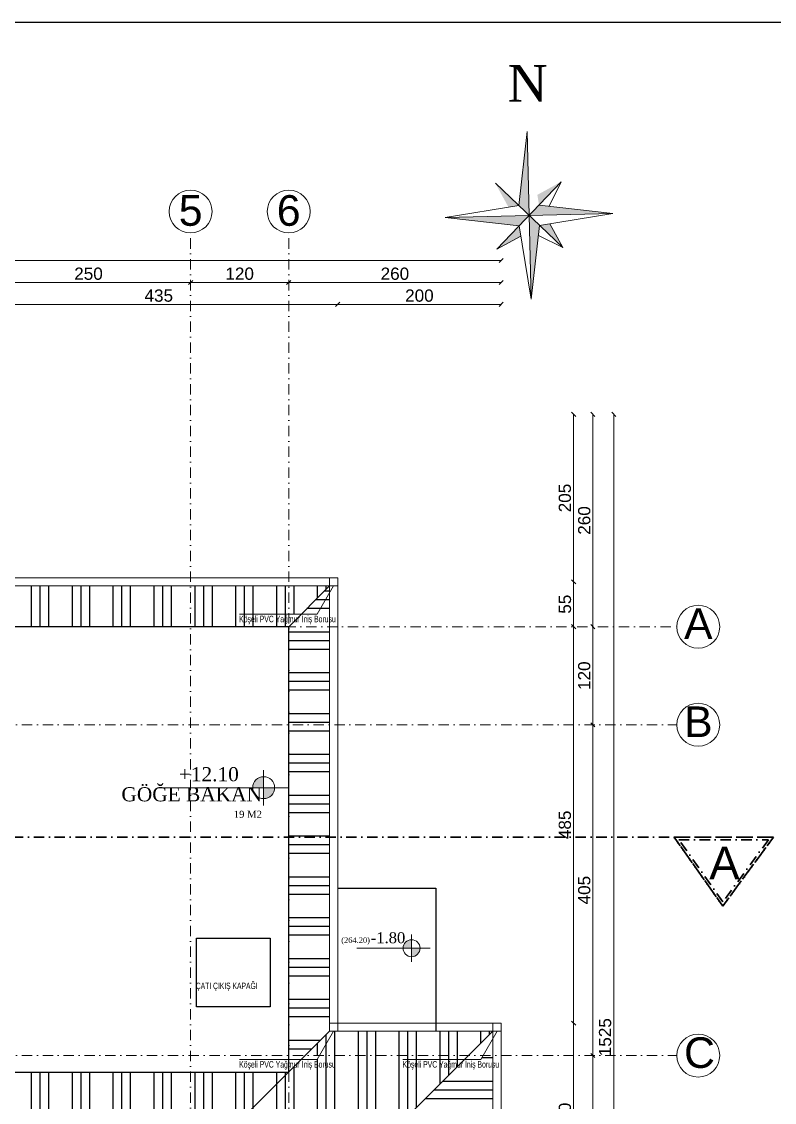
# Model space of a CAD drawing. Header units: millimetres. Extents: x 708 to 46452, y -4963 to 3960.
# Drawn here: x 20138 to 21059, y -3655 to -2332 of the extents above; entities that cross this region are included whole.
import ezdxf
from ezdxf.enums import TextEntityAlignment as Align

# ---------------------------------------------------------------- set-up
doc = ezdxf.new("R2010")
doc.units = ezdxf.units.MM
for name, pattern in [('ACAD_ISO02W100', [15, 12, -3]), ('ACAD_ISO10W100', [18, 12, -3, 0, -3]), ('DASHDOT', [25.4, 12.7, -6.35, 0, -6.35])]:
    doc.linetypes.add(name, pattern=pattern)
for name, color, linetype, lineweight in [('00_DUVAR', 22, 'Continuous', 30), ('00_IC_OLCU', 139, 'Continuous', 20), ('20', 1, 'Continuous', 0), ('AKS', 153, 'ACAD_ISO10W100', 20), ('aks ve noktalılar', 129, 'DASHDOT', 13), ('FH_sıva', 253, 'Continuous', 20), ('kesit çizgisi', 4, 'DASHDOT', 35), ('tarama', 150, 'Continuous', 20), ('TEFRİŞ', 8, 'Continuous', 9), ('Çerçeve', 8, 'Continuous', 30)]:
    doc.layers.add(name, color=color, linetype=linetype, lineweight=lineweight)
doc.layers.add('DUVARTARAMA', color=7, linetype='Continuous')
doc.layers.add('Yazı', color=7, linetype='Continuous')
doc.styles.add('arial_1_18', font='arial.ttf', dxfattribs={"height": 0.2})
doc.styles.add('GENERATED_STYLE_2', font='times.ttf')
doc.styles.add('mimari altlik$0$194_PTB_WET_B1$0$Standard', font='arial.ttf')
doc.styles.add('S1', font='arial.ttf', dxfattribs={"width": 0.65, "height": 11})
doc.styles.get("Standard").update_dxf_attribs({"font": 'arial.ttf'})
doc.dimstyles.new('ALP_OLCU', dxfattribs={"dimscale": 0, "dimtxt": 15, "dimasz": 5, "dimexe": 0.18, "dimexo": 0.06, "dimgap": 3, "dimtad": 1, "dimdec": 0, "dimrnd": 0.1, "dimzin": 9, "dimdsep": 46, "dimtxsty": 'Standard', "dimblk": 'OBLIQUE', "dimcen": 0, "dimse1": 1, "dimse2": 1, "dimclrd": 256, "dimclre": 256, "dimclrt": 53, "dimadec": 0, "dimazin": 0, "dimtfac": 1, "dimtdec": 0, "dimtix": 1, "dimtmove": 1, "dimatfit": 3, "dimldrblk": 'ARCHTICK', "dimfxl": 0.18, "dimtolj": 1, "dimlwd": -1, "dimarcsym": 0})

# ---------------------------------------------------------------- blocks, each defined once
blk = doc.blocks.new('_Oblique')
at = {"color": 0, "linetype": 'ByBlock', "lineweight": -2}
blk.add_line((-0.5, -0.5), (0.5, 0.5), dxfattribs=at)
blk = doc.blocks.new('*D1425')
at = {"layer": '00_IC_OLCU', "transparency": 16777216}
blk.add_line((19404.7, -2624), (20724.7, -2624), dxfattribs=at)
at = {"layer": 'Defpoints', "color": 0, "transparency": 16777216}
for p in [(20724.7, -2624), (19404.7, -2812.2), (20724.7, -3557.4)]:
    blk.add_point(p, dxfattribs=at)
at = {"layer": '00_IC_OLCU', "transparency": 16777216, "xscale": 5, "yscale": 5, "zscale": 5, "rotation": 180}
blk.add_blockref('_Oblique', (19404.7, -2624), dxfattribs=at)
at = {"layer": '00_IC_OLCU', "transparency": 16777216, "xscale": 5, "yscale": 5, "zscale": 5}
blk.add_blockref('_Oblique', (20724.7, -2624), dxfattribs=at)
at = {"layer": '00_IC_OLCU', "color": 53, "transparency": 16777216, "insert": (20064.7, -2613.3), "char_height": 15, "attachment_point": 5}
blk.add_mtext('\\A1;1320', dxfattribs=at)
blk = doc.blocks.new('_ArchTick')
at = {"color": 0, "linetype": 'ByBlock', "const_width": 0.15}
blk.add_lwpolyline([(-0.5, -0.5), (0.5, 0.5)], dxfattribs=at)
blk = doc.blocks.new('*D1429')
at = {"layer": '00_IC_OLCU', "transparency": 16777216}
blk.add_line((20094.7, -2650.9), (20344.7, -2650.9), dxfattribs=at)
at = {"layer": 'Defpoints', "color": 0, "transparency": 16777216}
for p in [(20094.7, -2650.9), (20344.7, -2650.9), (20344.7, -2650.9)]:
    blk.add_point(p, dxfattribs=at)
at = {"layer": '00_IC_OLCU', "transparency": 16777216, "xscale": 5, "yscale": 5, "zscale": 5, "rotation": 180}
blk.add_blockref('_Oblique', (20094.7, -2650.9), dxfattribs=at)
at = {"layer": '00_IC_OLCU', "transparency": 16777216, "xscale": 5, "yscale": 5, "zscale": 5}
blk.add_blockref('_Oblique', (20344.7, -2650.9), dxfattribs=at)
at = {"layer": '00_IC_OLCU', "color": 53, "transparency": 16777216, "insert": (20219.7, -2640.2), "char_height": 15, "attachment_point": 5}
blk.add_mtext('\\A1;250', dxfattribs=at)
blk = doc.blocks.new('*D1430')
at = {"layer": '00_IC_OLCU', "transparency": 16777216}
blk.add_line((20344.7, -2650.9), (20464.7, -2650.9), dxfattribs=at)
at = {"layer": 'Defpoints', "color": 0, "transparency": 16777216}
for p in [(20344.7, -2650.9), (20464.7, -2650.9), (20464.7, -2650.9)]:
    blk.add_point(p, dxfattribs=at)
at = {"layer": '00_IC_OLCU', "transparency": 16777216, "xscale": 5, "yscale": 5, "zscale": 5, "rotation": 180}
blk.add_blockref('_Oblique', (20344.7, -2650.9), dxfattribs=at)
at = {"layer": '00_IC_OLCU', "transparency": 16777216, "xscale": 5, "yscale": 5, "zscale": 5}
blk.add_blockref('_Oblique', (20464.7, -2650.9), dxfattribs=at)
at = {"layer": '00_IC_OLCU', "color": 53, "transparency": 16777216, "insert": (20404.7, -2640.2), "char_height": 15, "attachment_point": 5}
blk.add_mtext('\\A1;120', dxfattribs=at)
blk = doc.blocks.new('*D1431')
at = {"layer": '00_IC_OLCU', "transparency": 16777216}
blk.add_line((20464.7, -2650.9), (20724.7, -2650.9), dxfattribs=at)
at = {"layer": 'Defpoints', "color": 0, "transparency": 16777216}
for p in [(20464.7, -2650.9), (20724.7, -2650.9), (20724.7, -3557.4)]:
    blk.add_point(p, dxfattribs=at)
at = {"layer": '00_IC_OLCU', "transparency": 16777216, "xscale": 5, "yscale": 5, "zscale": 5, "rotation": 180}
blk.add_blockref('_Oblique', (20464.7, -2650.9), dxfattribs=at)
at = {"layer": '00_IC_OLCU', "transparency": 16777216, "xscale": 5, "yscale": 5, "zscale": 5}
blk.add_blockref('_Oblique', (20724.7, -2650.9), dxfattribs=at)
at = {"layer": '00_IC_OLCU', "color": 53, "transparency": 16777216, "insert": (20594.7, -2640.2), "char_height": 15, "attachment_point": 5}
blk.add_mtext('\\A1;260', dxfattribs=at)
blk = doc.blocks.new('*D1433')
at = {"layer": '00_IC_OLCU', "transparency": 16777216}
blk.add_line((20086.7, -2677.6), (20524.7, -2677.6), dxfattribs=at)
at = {"layer": 'Defpoints', "color": 0, "transparency": 16777216}
for p in [(20524.7, -2677.6), (20086.7, -2812.2), (20524.7, -3012.2)]:
    blk.add_point(p, dxfattribs=at)
at = {"layer": '00_IC_OLCU', "transparency": 16777216, "xscale": 5, "yscale": 5, "zscale": 5, "rotation": 180}
blk.add_blockref('_Oblique', (20086.7, -2677.6), dxfattribs=at)
at = {"layer": '00_IC_OLCU', "transparency": 16777216, "xscale": 5, "yscale": 5, "zscale": 5}
blk.add_blockref('_Oblique', (20524.7, -2677.6), dxfattribs=at)
at = {"layer": '00_IC_OLCU', "color": 53, "transparency": 16777216, "insert": (20305.7, -2667), "char_height": 15, "attachment_point": 5}
blk.add_mtext('\\A1;435', dxfattribs=at)
blk = doc.blocks.new('*D1434')
at = {"layer": '00_IC_OLCU', "transparency": 16777216}
blk.add_line((20524.7, -2677.6), (20724.7, -2677.6), dxfattribs=at)
at = {"layer": 'Defpoints', "color": 0, "transparency": 16777216}
for p in [(20724.7, -2677.6), (20524.7, -3012.2), (20724.7, -3557.4)]:
    blk.add_point(p, dxfattribs=at)
at = {"layer": '00_IC_OLCU', "transparency": 16777216, "xscale": 5, "yscale": 5, "zscale": 5, "rotation": 180}
blk.add_blockref('_Oblique', (20524.7, -2677.6), dxfattribs=at)
at = {"layer": '00_IC_OLCU', "transparency": 16777216, "xscale": 5, "yscale": 5, "zscale": 5}
blk.add_blockref('_Oblique', (20724.7, -2677.6), dxfattribs=at)
at = {"layer": '00_IC_OLCU', "color": 53, "transparency": 16777216, "insert": (20624.7, -2667), "char_height": 15, "attachment_point": 5}
blk.add_mtext('\\A1;200', dxfattribs=at)
blk = doc.blocks.new('*D1395')
at = {"layer": '00_IC_OLCU', "transparency": 16777216}
blk.add_line((20862.7, -4337.2), (20862.7, -2812.2), dxfattribs=at)
at = {"layer": 'Defpoints', "color": 0, "transparency": 16777216}
for p in [(20086.7, -2812.2), (20862.7, -2812.2), (20724.7, -4337.2)]:
    blk.add_point(p, dxfattribs=at)
at = {"layer": '00_IC_OLCU', "transparency": 16777216, "xscale": 5, "yscale": 5, "zscale": 5}
for p, rotation in [((20862.7, -2812.2), 90), ((20862.7, -4337.2), 270)]:
    blk.add_blockref('_Oblique', p, dxfattribs=dict(at, rotation=rotation))
at = {"layer": '00_IC_OLCU', "color": 53, "transparency": 16777216, "insert": (20852, -3574.7), "char_height": 15, "attachment_point": 5, "rotation": 90}
blk.add_mtext('\\A1;1525', dxfattribs=at)
blk = doc.blocks.new('*D1416')
at = {"layer": '00_IC_OLCU', "transparency": 16777216}
blk.add_line((20837.1, -4077.2), (20837.1, -3597.2), dxfattribs=at)
at = {"layer": 'Defpoints', "color": 0, "transparency": 16777216}
for p in [(20837.1, -3597.2), (20837.1, -3597.2), (20837.1, -4077.2)]:
    blk.add_point(p, dxfattribs=at)
at = {"layer": '00_IC_OLCU', "transparency": 16777216, "xscale": 5, "yscale": 5, "zscale": 5}
for p, rotation in [((20837.1, -3597.2), 90), ((20837.1, -4077.2), 270)]:
    blk.add_blockref('_Oblique', p, dxfattribs=dict(at, rotation=rotation))
at = {"layer": '00_IC_OLCU', "color": 53, "transparency": 16777216, "insert": (20826.5, -3837.2), "char_height": 15, "attachment_point": 5, "rotation": 90}
blk.add_mtext('\\A1;480', dxfattribs=at)
blk = doc.blocks.new('*D1417')
at = {"layer": '00_IC_OLCU', "transparency": 16777216}
blk.add_line((20837.1, -3597.2), (20837.1, -3192.2), dxfattribs=at)
at = {"layer": 'Defpoints', "color": 0, "transparency": 16777216}
for p in [(20837.1, -3192.2), (20837.1, -3192.2), (20837.1, -3597.2)]:
    blk.add_point(p, dxfattribs=at)
at = {"layer": '00_IC_OLCU', "transparency": 16777216, "xscale": 5, "yscale": 5, "zscale": 5}
for p, rotation in [((20837.1, -3192.2), 90), ((20837.1, -3597.2), 270)]:
    blk.add_blockref('_Oblique', p, dxfattribs=dict(at, rotation=rotation))
at = {"layer": '00_IC_OLCU', "color": 53, "transparency": 16777216, "insert": (20826.5, -3394.7), "char_height": 15, "attachment_point": 5, "rotation": 90}
blk.add_mtext('\\A1;405', dxfattribs=at)
blk = doc.blocks.new('*D1418')
at = {"layer": '00_IC_OLCU', "transparency": 16777216}
blk.add_line((20837.1, -3192.2), (20837.1, -3072.2), dxfattribs=at)
at = {"layer": 'Defpoints', "color": 0, "transparency": 16777216}
for p in [(20837.1, -3072.2), (20837.1, -3072.2), (20837.1, -3192.2)]:
    blk.add_point(p, dxfattribs=at)
at = {"layer": '00_IC_OLCU', "transparency": 16777216, "xscale": 5, "yscale": 5, "zscale": 5}
for p, rotation in [((20837.1, -3072.2), 90), ((20837.1, -3192.2), 270)]:
    blk.add_blockref('_Oblique', p, dxfattribs=dict(at, rotation=rotation))
at = {"layer": '00_IC_OLCU', "color": 53, "transparency": 16777216, "insert": (20826.5, -3132.2), "char_height": 15, "attachment_point": 5, "rotation": 90}
blk.add_mtext('\\A1;120', dxfattribs=at)
blk = doc.blocks.new('*D1419')
at = {"layer": '00_IC_OLCU', "transparency": 16777216}
blk.add_line((20837.1, -3072.2), (20837.1, -2812.2), dxfattribs=at)
at = {"layer": 'Defpoints', "color": 0, "transparency": 16777216}
for p in [(20086.7, -2812.2), (20837.1, -2812.2), (20837.1, -3072.2)]:
    blk.add_point(p, dxfattribs=at)
at = {"layer": '00_IC_OLCU', "transparency": 16777216, "xscale": 5, "yscale": 5, "zscale": 5}
for p, rotation in [((20837.1, -2812.2), 90), ((20837.1, -3072.2), 270)]:
    blk.add_blockref('_Oblique', p, dxfattribs=dict(at, rotation=rotation))
at = {"layer": '00_IC_OLCU', "color": 53, "transparency": 16777216, "insert": (20826.5, -2942.2), "char_height": 15, "attachment_point": 5, "rotation": 90}
blk.add_mtext('\\A1;260', dxfattribs=at)
blk = doc.blocks.new('*D1421')
at = {"layer": '00_IC_OLCU', "transparency": 16777216}
blk.add_line((20813.5, -3787.4), (20813.5, -3557.4), dxfattribs=at)
at = {"layer": 'Defpoints', "color": 0, "transparency": 16777216}
for p in [(20724.7, -3557.4), (20813.5, -3557.4), (20594.7, -3787.4)]:
    blk.add_point(p, dxfattribs=at)
at = {"layer": '00_IC_OLCU', "transparency": 16777216, "xscale": 5, "yscale": 5, "zscale": 5}
for p, rotation in [((20813.5, -3557.4), 90), ((20813.5, -3787.4), 270)]:
    blk.add_blockref('_Oblique', p, dxfattribs=dict(at, rotation=rotation))
at = {"layer": '00_IC_OLCU', "color": 53, "transparency": 16777216, "insert": (20802.8, -3672.4), "char_height": 15, "attachment_point": 5, "rotation": 90}
blk.add_mtext('\\A1;230', dxfattribs=at)
blk = doc.blocks.new('*D1422')
at = {"layer": '00_IC_OLCU', "transparency": 16777216}
blk.add_line((20813.5, -3557.4), (20813.5, -3072.2), dxfattribs=at)
at = {"layer": 'Defpoints', "color": 0, "transparency": 16777216}
for p in [(20464.7, -3072.2), (20813.5, -3072.2), (20724.7, -3557.4)]:
    blk.add_point(p, dxfattribs=at)
at = {"layer": '00_IC_OLCU', "transparency": 16777216, "xscale": 5, "yscale": 5, "zscale": 5}
for p, rotation in [((20813.5, -3072.2), 90), ((20813.5, -3557.4), 270)]:
    blk.add_blockref('_Oblique', p, dxfattribs=dict(at, rotation=rotation))
at = {"layer": '00_IC_OLCU', "color": 53, "transparency": 16777216, "insert": (20802.8, -3314.8), "char_height": 15, "attachment_point": 5, "rotation": 90}
blk.add_mtext('\\A1;485', dxfattribs=at)
blk = doc.blocks.new('*D1423')
at = {"layer": '00_IC_OLCU', "transparency": 16777216}
blk.add_line((20813.5, -3072.2), (20813.5, -3017.2), dxfattribs=at)
at = {"layer": 'Defpoints', "color": 0, "transparency": 16777216}
for p in [(20519.7, -3017.2), (20813.5, -3017.2), (20464.7, -3072.2)]:
    blk.add_point(p, dxfattribs=at)
at = {"layer": '00_IC_OLCU', "transparency": 16777216, "xscale": 5, "yscale": 5, "zscale": 5}
for p, rotation in [((20813.5, -3017.2), 90), ((20813.5, -3072.2), 270)]:
    blk.add_blockref('_Oblique', p, dxfattribs=dict(at, rotation=rotation))
at = {"layer": '00_IC_OLCU', "color": 53, "transparency": 16777216, "insert": (20802.9, -3044.7), "char_height": 15, "attachment_point": 5, "rotation": 90}
blk.add_mtext('\\A1;55', dxfattribs=at)
blk = doc.blocks.new('*D1424')
at = {"layer": '00_IC_OLCU', "transparency": 16777216}
blk.add_line((20813.5, -3017.2), (20813.5, -2812.2), dxfattribs=at)
at = {"layer": 'Defpoints', "color": 0, "transparency": 16777216}
for p in [(20086.7, -2812.2), (20813.5, -2812.2), (20519.7, -3017.2)]:
    blk.add_point(p, dxfattribs=at)
at = {"layer": '00_IC_OLCU', "transparency": 16777216, "xscale": 5, "yscale": 5, "zscale": 5}
for p, rotation in [((20813.5, -2812.2), 90), ((20813.5, -3017.2), 270)]:
    blk.add_blockref('_Oblique', p, dxfattribs=dict(at, rotation=rotation))
at = {"layer": '00_IC_OLCU', "color": 53, "transparency": 16777216, "insert": (20802.8, -2914.7), "char_height": 15, "attachment_point": 5, "rotation": 90}
blk.add_mtext('\\A1;205', dxfattribs=at)

msp = doc.modelspace()

# ---------------------------------------------------------------- hatches: boundary and pattern name
at = {"layer": 'DUVARTARAMA', "true_color": 0x7d0808}
h = msp.add_hatch(dxfattribs=at)
h.set_pattern_fill('GOST_GROUND', color=16, scale=5, angle=45)
h.paths.add_polyline_path([(20344.713, -3022.242), (20094.713, -3022.242), (20094.713, -3072.242), (20154.713, -3072.242), (20344.713, -3072.242)])
h.paths.add_polyline_path([(20464.713, -3022.242), (20344.713, -3022.242), (20344.713, -3072.242), (20464.713, -3072.242)])
h.paths.add_polyline_path([(20514.713, -3022.242), (20464.713, -3022.242), (20464.713, -3056.866), (20480.09, -3056.866)])
h.paths.add_polyline_path([(20094.713, -3022.242), (20081.713, -3022.242), (20061.713, -3056.866), (20042.09, -3056.866), (20026.713, -3072.242), (20094.713, -3072.242)])
h.paths.add_polyline_path([(20401.102, -3072.135), (20505.525, -3072.135), (20505.525, -3054.037), (20401.102, -3054.037)], flags=9)
h.paths.add_polyline_path([(19963.102, -3072.135), (20067.525, -3072.135), (20067.525, -3054.037), (19963.102, -3054.037)], flags=9)
h = msp.add_hatch(dxfattribs=at)
h.set_pattern_fill('GOST_GROUND', color=16, scale=5, angle=135)
h.paths.add_polyline_path([(20514.713, -3567.435), (20514.713, -3557.435), (20514.713, -3330.028), (20464.713, -3330.028), (20464.713, -3597.242), (20484.905, -3597.242)])
h.paths.add_polyline_path([(20514.713, -3192.242), (20464.713, -3192.242), (20464.713, -3330.028), (20514.713, -3330.028)])
h.paths.add_polyline_path([(20514.713, -3072.242), (20464.713, -3072.242), (20464.713, -3192.242), (20514.713, -3192.242)])
h.paths.add_polyline_path([(20514.713, -3030.898), (20499.713, -3056.866), (20480.09, -3056.866), (20464.713, -3072.242), (20514.713, -3072.242)])
h.paths.add_polyline_path([(20514.713, -3030.898), (20514.713, -3022.242), (20480.09, -3056.866), (20499.713, -3056.866)])
h.paths.add_polyline_path([(20401.102, -3072.135), (20505.525, -3072.135), (20505.525, -3054.037), (20401.102, -3054.037)], flags=9)
h = msp.add_hatch(dxfattribs=at)
h.set_pattern_fill('GOST_GROUND', color=16, scale=5, angle=45)
h.paths.add_polyline_path([(20344.713, -3617.435), (20094.713, -3617.435), (20094.713, -3822.242), (20104.713, -3832.242), (20104.713, -3787.435), (20294.713, -3787.435), (20344.713, -3737.435)])
h.paths.add_polyline_path([(20464.713, -3617.435), (20344.713, -3617.435), (20344.713, -3737.435)])
h.paths.add_polyline_path([(19984.713, -3597.242), (19959.713, -3597.242), (19959.713, -3676.307, -0.41421356), (19970.648, -3687.242), (19984.713, -3687.242)])
h.paths.add_polyline_path([(19984.713, -3552.242), (19959.713, -3577.242), (19959.713, -3597.242), (19984.713, -3597.242)])
h.paths.add_polyline_path([(19964.067, -3690.913), (20006.285, -3690.913), (20006.285, -3666.184), (19964.067, -3666.184)], flags=9)
h = msp.add_hatch(dxfattribs=at)
h.set_pattern_fill('GOST_GROUND', color=16, scale=5, angle=45)
h.paths.add_polyline_path([(20464.713, -3787.435), (20494.713, -3787.435), (20684.905, -3597.242), (20502.495, -3597.242), (20499.713, -3602.058), (20480.09, -3602.058), (20464.713, -3617.435)])
h.paths.add_polyline_path([(20464.713, -3617.435), (20344.713, -3737.435), (20344.713, -3787.435), (20464.713, -3787.435)])
h.paths.add_polyline_path([(20294.713, -3787.435), (20344.713, -3787.435), (20344.713, -3737.435)])
h.paths.add_polyline_path([(20519.713, -3567.435), (20502.495, -3597.242), (20684.905, -3597.242), (20714.713, -3567.435)])
h.paths.add_polyline_path([(20519.713, -3567.435), (20514.713, -3567.435), (20484.905, -3597.242), (20502.495, -3597.242)])
h.paths.add_polyline_path([(20601.102, -3617.327), (20705.525, -3617.327), (20705.525, -3599.229), (20601.102, -3599.229)], flags=9)
h.paths.add_polyline_path([(20401.102, -3617.327), (20505.525, -3617.327), (20505.525, -3599.229), (20401.102, -3599.229)], flags=9)
h = msp.add_hatch(dxfattribs=at)
h.set_pattern_fill('GOST_GROUND', color=16, scale=5, angle=135)
h.paths.add_polyline_path([(20714.713, -4162.242), (20594.713, -4162.242), (20594.713, -4207.242), (20714.713, -4327.242)])
h.paths.add_polyline_path([(20714.713, -4077.242), (20594.713, -4077.242), (20594.713, -4162.242), (20714.713, -4162.242)])
h.paths.add_polyline_path([(20714.713, -3597.242), (20702.495, -3597.242), (20699.713, -3602.058), (20680.09, -3602.058), (20494.713, -3787.435), (20594.713, -3787.435), (20594.713, -4077.242), (20714.713, -4077.242)])
h.paths.add_polyline_path([(20601.102, -3617.327), (20705.525, -3617.327), (20705.525, -3599.229), (20601.102, -3599.229)], flags=25)
at = {"layer": 'FH_sıva', "linetype": 'ACAD_ISO02W100', "ltscale": 50}
h = msp.add_hatch(color=256, dxfattribs=at)
h.paths.add_polyline_path([(20761.454, -2671.406), (20771.719, -2580.952), (20758.975, -2568.809)])
h.paths.add_polyline_path([(20758.975, -2568.809), (20656.378, -2571.288), (20746.832, -2581.553)])
h.paths.add_polyline_path([(20758.975, -2568.809), (20756.497, -2466.212), (20746.231, -2556.666)])
h.paths.add_polyline_path([(20771.118, -2556.065), (20758.975, -2568.809), (20861.572, -2566.33)])
h.paths.add_polyline_path([(20746.832, -2581.553), (20719.614, -2610.119), (20748.864, -2594.042)])
h.paths.add_polyline_path([(20746.231, -2556.666), (20717.665, -2529.448), (20733.742, -2558.698)])
h.paths.add_polyline_path([(20771.118, -2556.065), (20798.336, -2527.499), (20769.086, -2543.576)])
h.paths.add_polyline_path([(20771.719, -2580.952), (20800.285, -2608.17), (20784.208, -2578.92)])
at = {"layer": 'tarama'}
h = msp.add_hatch(color=8, dxfattribs=at)
h.dxf.hatch_style = 1
h.paths.add_polyline_path([(20434.032, -3269.29), (20447.42, -3269.29, -0.41421356), (20434.032, -3282.678)])
h.paths.add_polyline_path([(20434.032, -3269.29), (20420.644, -3269.29, -0.41421356), (20434.032, -3255.902)])
h = msp.add_hatch(color=8, dxfattribs=at)
h.dxf.hatch_style = 1
h.paths.add_polyline_path([(20615.119, -3465.763), (20625.535, -3465.763, -0.41421356), (20615.119, -3476.178)])
h.paths.add_polyline_path([(20615.119, -3465.763), (20604.703, -3465.763, -0.41421356), (20615.119, -3455.347)])

# ---------------------------------------------------------------- linework, layer by layer
for points in [[(20464.713, -3617.435), (20464.713, -3072.242), (19986.713, -3072.242)], [(20054.713, -3617.435), (20464.713, -3617.435)]]:
    msp.add_lwpolyline(points)
msp.add_lwpolyline([(20351.856, -3537.435), (20351.856, -3453.435), (20441.856, -3453.435), (20441.856, -3537.435)], close=True)
at = {"layer": '00_DUVAR'}
msp.add_lwpolyline([(20524.713, -3392.242), (20644.713, -3392.242), (20644.713, -3567.435)], dxfattribs=at)
at = {"layer": '20'}
msp.add_lwpolyline([(20724.713, -4337.242), (19784.713, -4337.242), (19784.713, -4252.242), (19404.713, -4252.242), (19404.713, -2812.242), (20086.713, -2812.242), (20086.713, -3012.242), (20524.713, -3012.242), (20524.713, -3557.435), (20724.713, -3557.435)], close=True, dxfattribs=at)
for points in [[(20714.713, -4327.242), (19794.713, -4327.242), (19794.713, -4242.242), (19414.713, -4242.242), (19414.713, -2822.242), (20076.713, -2822.242), (20076.713, -3022.242), (20514.713, -3022.242), (20514.713, -3567.435), (20714.713, -3567.435), (20714.713, -4327.242)], [(20464.713, -3072.242), (20514.713, -3022.242)], [(20294.713, -3787.435), (20514.713, -3567.435)], [(20494.713, -3787.435), (20714.713, -3567.435)]]:
    msp.add_lwpolyline(points, dxfattribs=at)
at = {"layer": 'AKS', "color": 30, "linetype": 'Continuous', "lineweight": 5}
for centre in [(20344.713, -2564.011), (20464.713, -2564.011), (20966.041, -3072.242), (20966.041, -3192.242), (20966.041, -3597.242)]:
    msp.add_circle(centre, 26.25, dxfattribs=at)
at = {"layer": 'aks ve noktalılar'}
for points in [[(20344.713, -4674.962), (20344.713, -2590.261)], [(20464.713, -4674.962), (20464.713, -2590.261)], [(19245.68, -3072.242), (20154.713, -3072.242)], [(20154.713, -3072.242), (20939.791, -3072.242)], [(19245.68, -3192.242), (20939.791, -3192.242)], [(19245.68, -3597.242), (20939.791, -3597.242)]]:
    msp.add_lwpolyline(points, dxfattribs=at)
at = {"layer": 'FH_sıva', "linetype": 'ACAD_ISO02W100', "ltscale": 50}
for p, q in [((20746.231, -2556.666), (20756.497, -2466.212)), ((20761.454, -2671.406), (20756.497, -2466.212)), ((20800.285, -2608.17), (20717.665, -2529.448)), ((20719.614, -2610.119), (20798.336, -2527.499)), ((20798.336, -2527.499), (20783.69, -2557.492)), ((20656.378, -2571.288), (20746.231, -2556.666)), ((20861.572, -2566.33), (20656.378, -2571.288)), ((20771.118, -2556.065), (20861.572, -2566.33)), ((20771.719, -2580.952), (20861.572, -2566.33)), ((20746.832, -2581.553), (20656.378, -2571.288)), ((20800.285, -2608.17), (20784.208, -2578.92)), ((20761.454, -2671.406), (20746.832, -2581.553)), ((20761.454, -2671.406), (20771.719, -2580.952)), ((20719.614, -2610.119), (20748.864, -2594.042)), ((20800.285, -2608.17), (20770.293, -2593.524))]:
    msp.add_line(p, q, dxfattribs=at)
at = {"layer": 'kesit çizgisi', "lineweight": 35}
for p, q in [((21057.896, -3330.028), (19147.56, -3330.028)), ((20936.41, -3330.028), (20996.021, -3414.199)), ((20996.021, -3414.199), (21057.896, -3330.028))]:
    msp.add_line(p, q, dxfattribs=at)
msp.add_lwpolyline([(20936.41, -3330.028), (21057.896, -3330.028), (20996.021, -3414.199), (20936.41, -3330.028)], dxfattribs=at)
msp.add_lwpolyline([(20942.211, -3333.028), (21051.967, -3333.028), (20996.066, -3409.072)], close=True, dxfattribs=at)
at = {"layer": 'tarama'}
for p, q in [((20434.032, -3290.907), (20434.032, -3247.673)), ((20464.713, -3269.29), (20304.331, -3269.29)), ((20615.119, -3482.58), (20615.119, -3448.946)), ((20637.84, -3465.763), (20604.703, -3465.763))]:
    msp.add_line(p, q, dxfattribs=at)
msp.add_lwpolyline([(20604.704, -3465.702), (20548.148, -3465.702)], dxfattribs=at)
for centre, radius in [((20434.032, -3269.29), 13.388), ((20615.119, -3465.763), 10.416)]:
    msp.add_circle(centre, radius, dxfattribs=at)
at = {"layer": 'TEFRİŞ', "linetype": 'Continuous'}
for points in [[(20524.713, -3012.242), (20514.713, -3012.242), (20514.713, -3022.242), (20524.713, -3022.242)], [(20524.713, -3557.435), (20514.713, -3557.435), (20514.713, -3567.435), (20524.713, -3567.435)], [(20724.713, -3557.435), (20714.713, -3557.435), (20714.713, -3567.435), (20724.713, -3567.435)]]:
    msp.add_lwpolyline(points, close=True, dxfattribs=at)
at = {"layer": 'TEFRİŞ'}
for points in [[(20519.713, -3022.242), (20499.713, -3056.866), (20404.401, -3056.866)], [(20519.713, -3567.435), (20499.713, -3602.058), (20404.401, -3602.058)], [(20719.713, -3567.435), (20699.713, -3602.058), (20604.401, -3602.058)]]:
    msp.add_lwpolyline(points, dxfattribs=at)
at = {"layer": 'Çerçeve'}
msp.add_line((4940.496, -2332.719), (44558.889, -2331.52), dxfattribs=at)

# ---------------------------------------------------------------- texts
at = {"layer": 'AKS', "color": 30, "linetype": 'Continuous', "lineweight": 5, "style": 'arial_1_18'}
for s, p in [('5', (20330.146, -2581.453)), ('6', (20450.146, -2581.453)), ('A', (20948.599, -3087.343)), ('B', (20948.599, -3207.343)), ('C', (20948.599, -3612.343))]:
    msp.add_text(s, height=37.5, dxfattribs=at).set_placement(p)
at = {"layer": 'FH_sıva', "linetype": 'ACAD_ISO02W100', "ltscale": 50, "insert": (20732.632, -2384.785), "char_height": 44.712, "attachment_point": 1, "style": 'GENERATED_STYLE_2'}
msp.add_mtext('N', dxfattribs=at)
at = {"layer": 'kesit çizgisi', "lineweight": 35, "insert": (21016.666, -3381.549), "char_height": 40, "attachment_point": 9, "style": 'mimari altlik$0$194_PTB_WET_B1$0$Standard'}
msp.add_mtext_dynamic_manual_height_columns('A', width=458.16563, gutter_width=200, heights=[0], dxfattribs=at)
at = {"layer": 'tarama', "attachment_point": 3}
for s, width, gutter_width, insert, char_height in [('{\\fTimes New Roman|b0|i0|c162|p18;+12.10}', 105.98898, 10.808, (20403.691, -3244.126), 17.29342), ('\\pi9.97052;{\\fTimes New Roman|b0|i0|c162|p18;GÖĞE BAKAN \\H0.5x;   \\P\\pi78.50209;19 M2}', 186.77818, 10.808, (20431.97, -3268.701), 17.29342), ('{\\fTimes New Roman|b0|i0|c162|p18;(264.20)}', 41.22827, 4.204, (20564.18, -3452.484), 6.7269), ('{\\fTimes New Roman|b0|i0|c162|p18;-1.80}', 82.45654, 8.409, (20607.427, -3446.186), 13.45381)]:
    msp.add_mtext_dynamic_manual_height_columns(s, width=width, gutter_width=gutter_width, heights=[0], dxfattribs=dict(at, insert=insert, char_height=char_height))
at = {"layer": 'TEFRİŞ', "style": 'S1', "width": 0.6}
for p in [(20404.118, -3066.767), (20404.118, -3611.959), (20604.118, -3611.959)]:
    msp.add_text('Köşeli PVC Yağmur İniş Borusu  ', height=8, rotation=0.000002, dxfattribs=at).set_placement(p)
at = {"layer": 'Yazı', "width": 0.6}
msp.add_text('ÇATI ÇIKIŞ KAPAĞI', height=7.875, dxfattribs=at).set_placement((20426.649, -3515.8), align=Align.RIGHT)

# ---------------------------------------------------------------- dimensions: what is measured, and where the dimension line sits
at = {"layer": '00_IC_OLCU'}
for base, p1, p2, angle, picture, middle in [((20724.713, -2624.003), (19404.713, -2812.242), (20724.713, -3557.435), 180, '*D1425', (20064.713, -2613.339)), ((20344.713, -2650.902), (20094.713, -2650.902), (20344.713, -2650.902), 180, '*D1429', (20219.713, -2640.243)), ((20464.713, -2650.902), (20344.713, -2650.902), (20464.713, -2650.902), 180, '*D1430', (20404.713, -2640.243)), ((20724.713, -2650.902), (20464.713, -2650.902), (20724.713, -3557.435), 180, '*D1431', (20594.713, -2640.243)), ((20724.713, -2677.635), (20524.713, -3012.242), (20724.713, -3557.435), 180, '*D1434', (20624.713, -2666.976)), ((20862.665, -2812.242), (20724.713, -4337.242), (20086.713, -2812.242), 90, '*D1395', (20852.007, -3574.742)), ((20837.119, -2812.242), (20837.119, -3072.242), (20086.713, -2812.242), 90, '*D1419', (20826.461, -2942.242)), ((20813.481, -2812.242), (20519.713, -3017.242), (20086.713, -2812.242), 90, '*D1424', (20802.823, -2914.742)), ((20813.481, -3017.242), (20464.713, -3072.242), (20519.713, -3017.242), 90, '*D1423', (20802.853, -3044.742)), ((20813.481, -3072.242), (20724.713, -3557.435), (20464.713, -3072.242), 90, '*D1422', (20802.823, -3314.839)), ((20837.119, -3072.242), (20837.119, -3192.242), (20837.119, -3072.242), 90, '*D1418', (20826.461, -3132.242)), ((20837.119, -3192.242), (20837.119, -3597.242), (20837.119, -3192.242), 90, '*D1417', (20826.461, -3394.742)), ((20813.481, -3557.435), (20594.713, -3787.435), (20724.713, -3557.435), 90, '*D1421', (20802.817, -3672.435)), ((20837.119, -3597.242), (20837.119, -4077.242), (20837.119, -3597.242), 90, '*D1416', (20826.461, -3837.242))]:
    dim = msp.add_linear_dim(base=base, p1=p1, p2=p2, angle=angle, dimstyle='ALP_OLCU', override={"dimscale": 1}, dxfattribs=at)
    dim.commit()
    dim.dimension.update_dxf_attribs({"geometry": picture, "text_midpoint": middle})
dim = msp.add_linear_dim(base=(20524.713, -2677.635), p1=(20086.713, -2812.242), p2=(20524.713, -3012.242), angle=180, text='435', dimstyle='ALP_OLCU', override={"dimscale": 1}, dxfattribs=at)
dim.commit()
dim.dimension.update_dxf_attribs({"geometry": '*D1433', "text_midpoint": (20305.713, -2666.971)})

doc.saveas('drawing.dxf')
